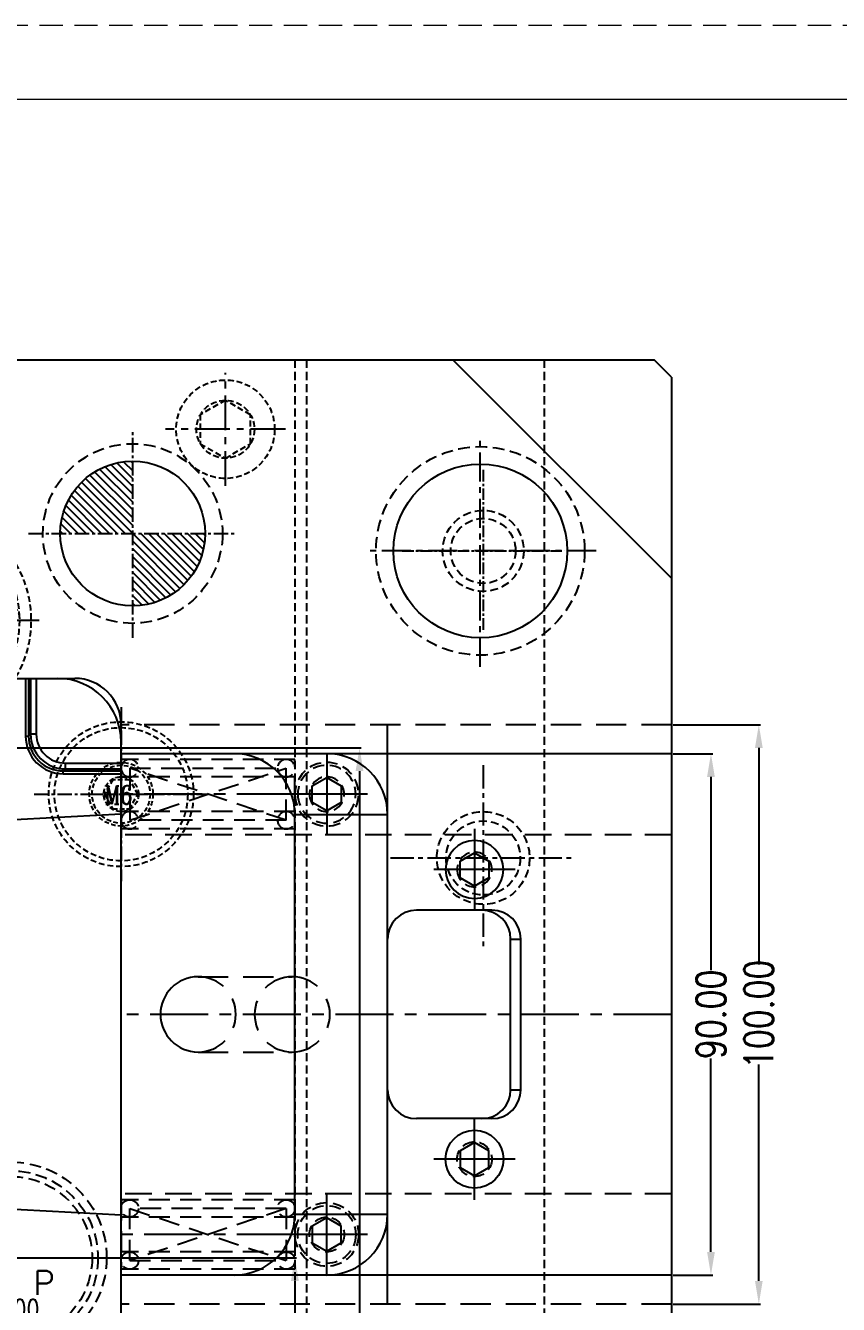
# Model space of a CAD drawing. Header units: millimetres. Extents: x 23490 to 24685, y -23248 to -22403.
# Drawn here: x 24135.8 to 24276.1, y -22623.6 to -22402.8 of the extents above; entities that cross this region are included whole.
import ezdxf

# ---------------------------------------------------------------- set-up
doc = ezdxf.new("R2010")
doc.units = ezdxf.units.MM
doc.header["$LTSCALE"] = 8
for name, pattern in [('CENTER', [2, 1.25, -0.25, 0.25, -0.25]), ('DASHED', [0.75, 0.5, -0.25]), ('HIDDEN', [0.375, 0.25, -0.125]), ('HIDDEN2', [0.1875, 0.125, -0.0625])]:
    doc.linetypes.add(name, pattern=pattern)
doc.layers.get('DEFPOINTS').update_dxf_attribs({"color": 6})
for name, color, linetype in [('Cav-cor', 30, 'Continuous'), ('cen', 1, 'CENTER'), ('ha', 8, 'Continuous'), ('hidden', 4, 'HIDDEN'), ('m', 144, 'HIDDEN2'), ('PIN', 5, 'Continuous'), ('SCREW', 52, 'HIDDEN'), ('SLIDE', 6, 'Continuous'), ('SP', 3, 'Continuous'), ('SPRING', 7, 'Continuous')]:
    doc.layers.add(name, color=color, linetype=linetype)
doc.layers.add('dim', color=3, linetype='Continuous', lineweight=15)
doc.layers.add('MBOM-ASSIS-LAYER', color=71, linetype='Continuous', lineweight=9)
doc.styles.add('ROMANC', font='RomanC.ttf', dxfattribs={"width": 0.8, "height": 7})
doc.styles.get("Standard").update_dxf_attribs({"font": 'txt.shx', "width": 0.8, "bigfont": 'chineset.shx'})
doc.dimstyles.new('ISO-25', dxfattribs={"dimtxt": 5, "dimasz": 4, "dimexe": 0.3, "dimexo": 0.3, "dimtad": 0, "dimzin": 1, "dimdsep": 46, "dimtxsty": 'Standard', "dimcen": 0, "dimclrd": 3, "dimclre": 3, "dimclrt": 3, "dimazin": 0, "dimtfac": 1, "dimtofl": 0, "dimtmove": 0, "dimatfit": 0, "dimfxl": 0, "dimarcsym": 0})

# ---------------------------------------------------------------- blocks, each defined once
blk = doc.blocks.new('10')
at = {"layer": 'cen', "ltscale": 0.6}
for p, q in [((0, 9.76), (0, -9.76)), ((-10.35, 0), (10.35, 0))]:
    blk.add_line(p, q, dxfattribs=at)
at = {"layer": 'm'}
blk.add_lwpolyline([(0, 5), (-4.33, 2.5), (-4.33, -2.5), (0, -5), (4.33, -2.5), (4.33, 2.5)], close=True, dxfattribs=at)
for radius in [8.5, 5]:
    blk.add_circle((0, 0), radius, dxfattribs=at)
blk = doc.blocks.new('20130710.085903')
at = {"layer": 'PIN', "linetype": 'Continuous'}
h = blk.add_hatch(dxfattribs=at)
h.set_pattern_fill('ANSI31', color=256, scale=12, style=0)
h.set_pattern_definition([(45, (2414.86, 305.4585), (-1.0606602, 1.0606602), [])])
h.paths.add_polyline_path([(0, 0), (0, 9, 0.414214), (-9, 0)])
h.paths.add_polyline_path([(9, 0), (0, 0), (0, -9, 0.414214)])
blk.add_circle((0, 0), 9, dxfattribs=at)
at = {"layer": 'SPRING', "linetype": 'CENTER', "ltscale": 0.4}
for p, q in [((0, 20.85), (0, -20.85)), ((-20.85, 0), (20.85, 0))]:
    blk.add_line(p, q, dxfattribs=at)
at = {"layer": 'SPRING', "linetype": 'HIDDEN', "ltscale": 0.5}
for radius in [19.5, 17.5, 10]:
    blk.add_circle((0, 0), radius, dxfattribs=at)
for centre, start, end in [((-13.75, 0), 0, 180), ((13.75, 0), 180, 0)]:
    blk.add_arc(centre, 3.75, start, end, dxfattribs=at)
blk = doc.blocks.new('20130710.090407')
at = {"layer": 'SCREW', "linetype": 'CENTER', "ltscale": 0.15}
for p, q in [((0, -7.04), (0, 7.04)), ((-7, 0), (7, 0))]:
    blk.add_line(p, q, dxfattribs=at)
at = {"layer": 'SCREW', "linetype": 'HIDDEN', "ltscale": 0.4}
blk.add_lwpolyline([(-1.44, 2.5), (-2.89, 0), (-1.44, -2.5), (1.44, -2.5), (2.89, 0), (1.44, 2.5)], close=True, dxfattribs=at)
for radius in [5.5, 5, 3]:
    blk.add_circle((0, 0), radius, dxfattribs=at)
at = {"layer": 'dim', "style": 'ROMANC', "width": 0.8}
blk.add_text('M6', height=3.172, dxfattribs=at).set_placement((-2.88, -1.7))
blk = doc.blocks.new('20130710.090411')
at = {"layer": 'SP', "color": 145, "linetype": 'CENTER', "ltscale": 0.25}
for p, q in [((0, 15), (0, -15)), ((-15, 0), (15, 0))]:
    blk.add_line(p, q, dxfattribs=at)
at = {"layer": 'SP', "color": 145, "linetype": 'HIDDEN', "ltscale": 0.5}
for radius in [12.5, 11.5]:
    blk.add_circle((0, 0), radius, dxfattribs=at)
at = {"layer": 'SCREW'}
blk.add_blockref('20130710.090407', (0, 0), dxfattribs=at)
blk = doc.blocks.new('*D25835')
at = {"layer": 'DEFPOINTS', "color": 0}
for p in [(24247.3, -22528.49), (24254.11, -22528.49), (24247.3, -22618.49)]:
    blk.add_point(p, dxfattribs=at)
at = {"layer": 'dim', "color": 3, "lineweight": -2}
for p, q in [((24247.6, -22528.49), (24254.41, -22528.49)), ((24254.11, -22532.49), (24254.11, -22565.87)), ((24254.11, -22614.49), (24254.11, -22581.12)), ((24247.6, -22618.49), (24254.41, -22618.49))]:
    blk.add_line(p, q, dxfattribs=at)
at = {"layer": 'dim', "color": 3}
for points in [[(24254.78, -22532.49), (24253.44, -22532.49), (24254.11, -22528.49)], [(24253.44, -22614.49), (24254.78, -22614.49), (24254.11, -22618.49)]]:
    blk.add_solid(points, dxfattribs=at)
at = {"layer": 'dim', "color": 3, "insert": (24254.11, -22573.49), "char_height": 5, "attachment_point": 5, "rotation": 90}
blk.add_mtext('90.00', dxfattribs=at)
blk = doc.blocks.new('*D25836')
at = {"layer": 'DEFPOINTS', "color": 0}
for p in [(24247.3, -22523.49), (24247.3, -22623.49), (24262.37, -22623.49)]:
    blk.add_point(p, dxfattribs=at)
at = {"layer": 'dim', "color": 3, "lineweight": -2}
for p, q in [((24247.6, -22523.49), (24262.67, -22523.49)), ((24262.37, -22527.49), (24262.37, -22564.87)), ((24262.37, -22619.49), (24262.37, -22582.12)), ((24247.6, -22623.49), (24262.67, -22623.49))]:
    blk.add_line(p, q, dxfattribs=at)
at = {"layer": 'dim', "color": 3}
for points in [[(24263.04, -22527.49), (24261.71, -22527.49), (24262.37, -22523.49)], [(24261.71, -22619.49), (24263.04, -22619.49), (24262.37, -22623.49)]]:
    blk.add_solid(points, dxfattribs=at)
at = {"layer": 'dim', "color": 3, "insert": (24262.37, -22573.49), "char_height": 5, "attachment_point": 5, "rotation": 90}
blk.add_mtext('100.00', dxfattribs=at)
blk = doc.blocks.new('20160817.141234')
at = {"layer": 'SPRING', "color": 111, "linetype": 'HIDDEN', "ltscale": 1.8}
for p, q in [((0, 6), (0, -6)), ((30, 6), (0, 6)), ((1.5, -4.5), (1.5, 4.5)), ((28.5, 4.5), (1.5, 4.5)), ((28.5, 4.5), (1.5, -4.5)), ((1.5, 4.5), (28.5, -4.5)), ((28.5, 4.5), (28.5, -4.5)), ((30, 6), (30, -6)), ((30, 3), (0, 3)), ((30, -3), (0, -3)), ((30, -6), (0, -6)), ((1.5, -4.5), (28.5, -4.5))]:
    blk.add_line(p, q, dxfattribs=at)
at = {"layer": 'SPRING', "color": 111, "linetype": 'CENTER'}
blk.add_line((30, 0), (0, 0), dxfattribs=at)
at = {"layer": 'SPRING', "color": 111, "linetype": 'HIDDEN', "ltscale": 1.8}
for centre in [(1.5, 4.5), (28.5, 4.5), (1.5, -4.5), (28.5, -4.5)]:
    blk.add_circle(centre, 1.5, dxfattribs=at)
blk = doc.blocks.new('20160817.141908')
at = {"linetype": 'HIDDEN', "ltscale": 2.3}
for p, q in [((95, 7), (0, 7)), ((0, -7), (0, 7)), ((95, -7), (0, -7))]:
    blk.add_line(p, q, dxfattribs=at)
blk = doc.blocks.new('20160817.135826')
at = {"layer": 'SCREW', "linetype": 'CENTER', "ltscale": 5}
for p, q in [((0, -7), (0, 7)), ((7.04, 0), (-7.04, 0))]:
    blk.add_line(p, q, dxfattribs=at)
at = {"layer": 'SCREW', "linetype": 'Continuous'}
blk.add_lwpolyline([(-2.5, -1.44), (0, -2.89), (2.5, -1.44), (2.5, 1.44), (0, 2.89), (-2.5, 1.44)], close=True, dxfattribs=at)
at = {"layer": 'SCREW', "linetype": 'ByBlock'}
blk.add_circle((0, 0), 5, dxfattribs=at)
at = {"layer": 'SCREW'}
blk.add_circle((0, 0), 3, dxfattribs=at)
blk = doc.blocks.new('20100512.182342')
at = {"linetype": 'HIDDEN'}
blk.add_circle((0, 0), 5.5, dxfattribs=at)
at = {"layer": 'SCREW', "linetype": 'CENTER', "ltscale": 5}
for p, q in [((0, -7.04), (0, 7.04)), ((-7, 0), (7, 0))]:
    blk.add_line(p, q, dxfattribs=at)
at = {"layer": 'SCREW', "linetype": 'Continuous'}
blk.add_lwpolyline([(-1.44, 2.5), (-2.89, 0), (-1.44, -2.5), (1.44, -2.5), (2.89, 0), (1.44, 2.5)], close=True, dxfattribs=at)
at = {"layer": 'SCREW'}
for radius in [5, 3]:
    blk.add_circle((0, 0), radius, dxfattribs=at)
blk = doc.blocks.new('20160817.142238')
at = {"layer": 'SLIDE', "linetype": 'HIDDEN', "ltscale": 2.6}
for p, q in [((-16.25, 6.5), (0, 6.5)), ((-16.25, -6.5), (0, -6.5))]:
    blk.add_line(p, q, dxfattribs=at)
at = {"layer": 'SLIDE'}
blk.add_arc((-16.25, 0), 6.5, 90, 270, dxfattribs=at)
at = {"layer": 'SLIDE', "linetype": 'HIDDEN', "ltscale": 2.6}
for centre, start, end in [((-16.25, 0), 270, 90), ((0, 0), 90, 270), ((0, 0), 270, 90)]:
    blk.add_arc(centre, 6.5, start, end, dxfattribs=at)
blk = doc.blocks.new('20160826.095208')
at = {"layer": 'SP', "linetype": 'CENTER'}
for p, q in [((0, -17.25), (0, 17.25)), ((-17.25, 0), (17.25, 0))]:
    blk.add_line(p, q, dxfattribs=at)
at = {"layer": 'SP', "linetype": 'HIDDEN'}
for radius in [16.5, 15, 14]:
    blk.add_circle((0, 0), radius, dxfattribs=at)
at = {"layer": 'SP'}
for s, p in [('S', (-5.46, 2)), ('P', (3.89, -6.39))]:
    blk.add_text(s, height=4.11, dxfattribs=at).set_placement(p)
at = {"layer": 'SP', "color": 6, "insert": (-1.27, -8.84), "char_height": 3.281, "attachment_point": 5}
blk.add_mtext('Ø30.00', dxfattribs=at)
blk = doc.blocks.new('20100617.142056')
at = {"layer": 'MBOM-ASSIS-LAYER', "linetype": 'DASHED'}
blk.add_line((0, 841), (-1189, 841), dxfattribs=at)
at = {"layer": 'MBOM-ASSIS-LAYER'}
blk.add_line((-12.7, 828.3), (-1176.3, 828.3), dxfattribs=at)
blk = doc.blocks.new('*D26571')
at = {"layer": 'DEFPOINTS', "color": 0}
for p in [(24107.3, -22615.49), (24182.3, -22615.49), (24144.3, -22755.49)]:
    blk.add_point(p, dxfattribs=at)
at = {"layer": 'dim', "color": 3, "lineweight": -2}
for p, q in [((24107.6, -22615.49), (24182.6, -22615.49)), ((24182.3, -22619.49), (24182.3, -22676.53)), ((24182.3, -22751.49), (24182.3, -22694.45)), ((24144.6, -22755.49), (24182.6, -22755.49))]:
    blk.add_line(p, q, dxfattribs=at)
at = {"layer": 'dim', "color": 3}
for points in [[(24182.97, -22619.49), (24181.63, -22619.49), (24182.3, -22615.49)], [(24181.63, -22751.49), (24182.97, -22751.49), (24182.3, -22755.49)]]:
    blk.add_solid(points, dxfattribs=at)
at = {"layer": 'dim', "color": 3, "insert": (24182.3, -22685.49), "char_height": 5, "attachment_point": 5, "rotation": 90}
blk.add_mtext('140.00', dxfattribs=at)
blk = doc.blocks.new('*D26572')
at = {"layer": 'DEFPOINTS', "color": 0}
for p in [(24107.3, -22527.49), (24193.45, -22527.49), (24144.3, -22755.49)]:
    blk.add_point(p, dxfattribs=at)
at = {"layer": 'dim', "color": 3, "lineweight": -2}
for p, q in [((24107.6, -22527.49), (24193.75, -22527.49)), ((24193.45, -22531.49), (24193.45, -22631.53)), ((24193.45, -22751.49), (24193.45, -22651.45)), ((24144.6, -22755.49), (24193.75, -22755.49))]:
    blk.add_line(p, q, dxfattribs=at)
at = {"layer": 'dim', "color": 3}
for points in [[(24194.12, -22531.49), (24192.78, -22531.49), (24193.45, -22527.49)], [(24192.78, -22751.49), (24194.12, -22751.49), (24193.45, -22755.49)]]:
    blk.add_solid(points, dxfattribs=at)
at = {"layer": 'dim', "color": 3, "insert": (24193.45, -22641.49), "char_height": 5, "attachment_point": 5, "rotation": 90}
blk.add_mtext('228.00', dxfattribs=at)

msp = doc.modelspace()

# ---------------------------------------------------------------- hatches: boundary and pattern name
at = {"layer": 'ha'}
h = msp.add_hatch(dxfattribs=at)
h.set_pattern_fill('ANSI31', color=256, scale=0.3, style=0)
h.set_pattern_definition([(315, (23776.3678, -22426.3868), (-0.6735192, -0.6735192), [])])
h.paths.add_polyline_path([(23990.3, -22490.491), (23977.8, -22490.491, -0.4142136), (23990.3, -22477.991)])
h.paths.add_polyline_path([(23990.3, -22502.991), (23990.3, -22490.491), (24002.8, -22490.491, -0.4142136)])
h.paths.add_polyline_path([(24154.3, -22490.491), (24141.8, -22490.491, -0.4142136), (24154.3, -22477.991)])
h.paths.add_polyline_path([(24154.3, -22502.991), (24154.3, -22490.491), (24166.8, -22490.491, -0.4142136)])

# ---------------------------------------------------------------- linework, layer by layer
for p, q in [((23900.3, -22460.491), (24244.3, -22460.491)), ((24209.585, -22460.491), (24247.3, -22498.206)), ((24247.3, -22463.491), (24244.3, -22460.491)), ((24247.3, -22463.491), (24247.3, -22807.491)), ((24216.3, -22555.491), (24203.3, -22555.491)), ((24198.3, -22586.491), (24198.3, -22560.491)), ((24219.537, -22586.491), (24219.537, -22560.491)), ((24219.537, -22560.491), (24221.3, -22560.491)), ((24221.3, -22586.491), (24221.3, -22560.491)), ((24219.537, -22586.491), (24221.3, -22586.491)), ((24216.3, -22591.491), (24203.3, -22591.491))]:
    msp.add_line(p, q)
at = {"color": 8, "linetype": 'HIDDEN', "ltscale": 0.7}
for p, q in [((24182.3, -22460.491), (24182.3, -22810.491)), ((24184.3, -22460.491), (24184.3, -22810.491)), ((24225.3, -22460.491), (24225.3, -22810.491))]:
    msp.add_line(p, q, dxfattribs=at)
at = {"color": 8, "linetype": 'CENTER', "ltscale": 0.2}
for p, q in [((24214.8, -22479.491), (24214.8, -22507.491)), ((24200.8, -22493.491), (24228.8, -22493.491))]:
    msp.add_line(p, q, dxfattribs=at)
at = {"color": 8, "linetype": 'CENTER', "ltscale": 0.4}
for p, q in [((24214.8, -22530.491), (24214.8, -22562.491)), ((24198.8, -22546.491), (24230.8, -22546.491))]:
    msp.add_line(p, q, dxfattribs=at)
for centre, radius in [((24154.3, -22490.491), 12.5), ((24214.3, -22493.491), 15)]:
    msp.add_circle(centre, radius)
at = {"color": 8, "linetype": 'HIDDEN', "ltscale": 0.7}
for centre, radius in [((24214.8, -22493.491), 7), ((24214.8, -22493.491), 5.6), ((24214.8, -22546.491), 8), ((24214.8, -22546.491), 6.4)]:
    msp.add_circle(centre, radius, dxfattribs=at)
for centre, start, end in [((24203.3, -22560.491), 90, 180), ((24214.537, -22560.491), 0, 90), ((24216.3, -22560.491), 0, 90), ((24203.3, -22586.491), 180, 270), ((24214.537, -22586.491), 270, 0), ((24216.3, -22586.491), 270, 0)]:
    msp.add_arc(centre, 5, start, end)
at = {"layer": 'Cav-cor', "color": 241}
for p, q in [((24000.3, -22515.491), (24144.3, -22515.491)), ((24135.826, -22515.491), (24135.826, -22525.474)), ((24136.325, -22515.491), (24136.325, -22525.474)), ((24136.67, -22515.491), (24136.67, -22525.129)), ((24137.669, -22515.491), (24137.669, -22525.129)), ((24152.3, -22747.491), (24152.3, -22523.491)), ((24135.826, -22525.474), (24136.325, -22525.474)), ((24136.67, -22525.129), (24136.325, -22525.474)), ((24137.669, -22525.129), (24136.67, -22525.129)), ((24142.662, -22530.123), (24142.662, -22531.121)), ((24142.662, -22530.123), (24152.3, -22530.123)), ((24142.662, -22531.121), (24142.317, -22531.466)), ((24142.317, -22531.965), (24142.317, -22531.466)), ((24142.317, -22531.466), (24152.3, -22531.466)), ((24142.317, -22531.965), (24152.3, -22531.965)), ((24142.662, -22531.121), (24152.3, -22531.121)), ((24124.219, -22540.367), (24152.3, -22538.895)), ((24124.219, -22606.615), (24152.3, -22608.087))]:
    msp.add_line(p, q, dxfattribs=at)
for centre, radius, start, end in [((24141.3, -22526.491), 11, 0, 90), ((24144.3, -22523.491), 8, 0, 90), ((24142.313, -22525.478), 6.487, 179.96906, 270.03094), ((24142.312, -22525.479), 5.986, 179.95051, 270.04949), ((24142.662, -22525.129), 5.992, 180.00525, 269.99475), ((24142.659, -22525.132), 4.99, 179.96877, 270.03123)]:
    msp.add_arc(centre, radius, start, end, dxfattribs=at)
at = {"layer": 'cen', "ltscale": 0.25}
for p, q in [((24154.3, -22508.491), (24154.3, -22472.491)), ((24136.3, -22490.491), (24172.3, -22490.491))]:
    msp.add_line(p, q, dxfattribs=at)
at = {"layer": 'cen', "ltscale": 0.5}
for p, q in [((24214.3, -22513.491), (24214.3, -22473.491)), ((24234.3, -22493.491), (24194.3, -22493.491))]:
    msp.add_line(p, q, dxfattribs=at)
at = {"layer": 'hidden'}
for centre, radius in [((24154.3, -22490.491), 15.5), ((24214.3, -22493.491), 18)]:
    msp.add_circle(centre, radius, dxfattribs=at)
at = {"layer": 'SLIDE', "linetype": 'HIDDEN', "ltscale": 2.6}
for p, q in [((24247.3, -22523.491), (24152.3, -22523.491)), ((24247.3, -22623.491), (24152.3, -22623.491))]:
    msp.add_line(p, q, dxfattribs=at)
at = {"layer": 'SLIDE'}
for p, q in [((24198.3, -22623.491), (24198.3, -22523.491)), ((24247.3, -22528.491), (24152.3, -22528.491)), ((24182.3, -22607.991), (24182.3, -22538.991)), ((24182.3, -22538.991), (24198.3, -22538.991)), ((24182.3, -22607.991), (24198.3, -22607.991)), ((24247.3, -22618.491), (24152.3, -22618.491))]:
    msp.add_line(p, q, dxfattribs=at)
at = {"layer": 'SLIDE', "linetype": 'CENTER'}
msp.add_line((24247.3, -22573.491), (24152.3, -22573.491), dxfattribs=at)
at = {"layer": 'SLIDE'}
for centre, start, end in [((24171.8, -22538.991), 0, 90), ((24187.8, -22538.991), 0, 90), ((24171.8, -22607.991), 270, 0), ((24187.8, -22607.991), 270, 0)]:
    msp.add_arc(centre, 10.5, start, end, dxfattribs=at)

# ---------------------------------------------------------------- block references
at = {"xscale": -1, "rotation": -180}
msp.add_blockref('20160817.141908', (24152.3, -22535.491), dxfattribs=at)
at = {"linetype": 'Continuous', "xscale": -1, "rotation": 90.00000000000001}
msp.add_blockref('20100512.182342', (24187.8, -22535.491), dxfattribs=at)
msp.add_blockref('20160817.141908', (24152.3, -22611.491))
at = {"linetype": 'Continuous', "rotation": 90}
msp.add_blockref('20100512.182342', (24187.8, -22611.491), dxfattribs=at)
at = {"layer": 'dim', "rotation": 180}
msp.add_blockref('10', (24170.3, -22472.491), dxfattribs=at)
at = {"layer": 'MBOM-ASSIS-LAYER', "xscale": 1.00471256586481, "yscale": 1.00471256586481, "zscale": 1.00471256586481}
msp.add_blockref('20100617.142056', (24684.771, -23247.769), dxfattribs=at)
at = {"layer": 'SCREW', "linetype": 'ByBlock', "xscale": -1, "rotation": -180}
msp.add_blockref('20160817.135826', (24213.3, -22548.491), dxfattribs=at)
at = {"layer": 'SCREW', "linetype": 'ByBlock'}
msp.add_blockref('20160817.135826', (24213.3, -22598.491), dxfattribs=at)
at = {"layer": 'SLIDE'}
msp.add_blockref('20160817.142238', (24181.843, -22573.491), dxfattribs=at)
at = {"layer": 'SP'}
for name, p in [('20130710.090411', (24152.3, -22535.491)), ('20160826.095208', (24133.3, -22615.491))]:
    msp.add_blockref(name, p, dxfattribs=at)
at = {"layer": 'SPRING', "xscale": -1}
msp.add_blockref('20130710.085903', (24117.3, -22505.491), dxfattribs=at)
at = {"layer": 'SPRING', "xscale": -1, "rotation": -180}
msp.add_blockref('20160817.141234', (24152.3, -22535.491), dxfattribs=at)
at = {"layer": 'SPRING'}
msp.add_blockref('20160817.141234', (24152.3, -22611.491), dxfattribs=at)

# ---------------------------------------------------------------- dimensions: what is measured, and where the dimension line sits
at = {"layer": 'dim'}
for base, p1, p2, picture, middle in [((24262.373, -22623.491), (24247.3, -22523.491), (24247.3, -22623.491), '*D25836', (24262.373, -22573.491)), ((24193.451, -22527.491), (24144.3, -22755.491), (24107.3, -22527.491), '*D26572', (24193.451, -22641.491)), ((24182.3, -22615.491), (24144.3, -22755.491), (24107.3, -22615.491), '*D26571', (24182.3, -22685.491))]:
    dim = msp.add_linear_dim(base=base, p1=p1, p2=p2, angle=90, dimstyle='ISO-25', dxfattribs=at)
    dim.commit()
    dim.dimension.update_dxf_attribs({"geometry": picture, "text_midpoint": middle})
dim = msp.add_linear_dim(base=(24254.109, -22528.491), p1=(24247.3, -22618.491), p2=(24247.3, -22528.491), angle=90, dimstyle='ISO-25', dxfattribs=at)
dim.commit()
dim.dimension.update_dxf_attribs({"geometry": '*D25835', "text_midpoint": (24254.109, -22573.491), "dimtype": 160})

doc.saveas('drawing.dxf')
